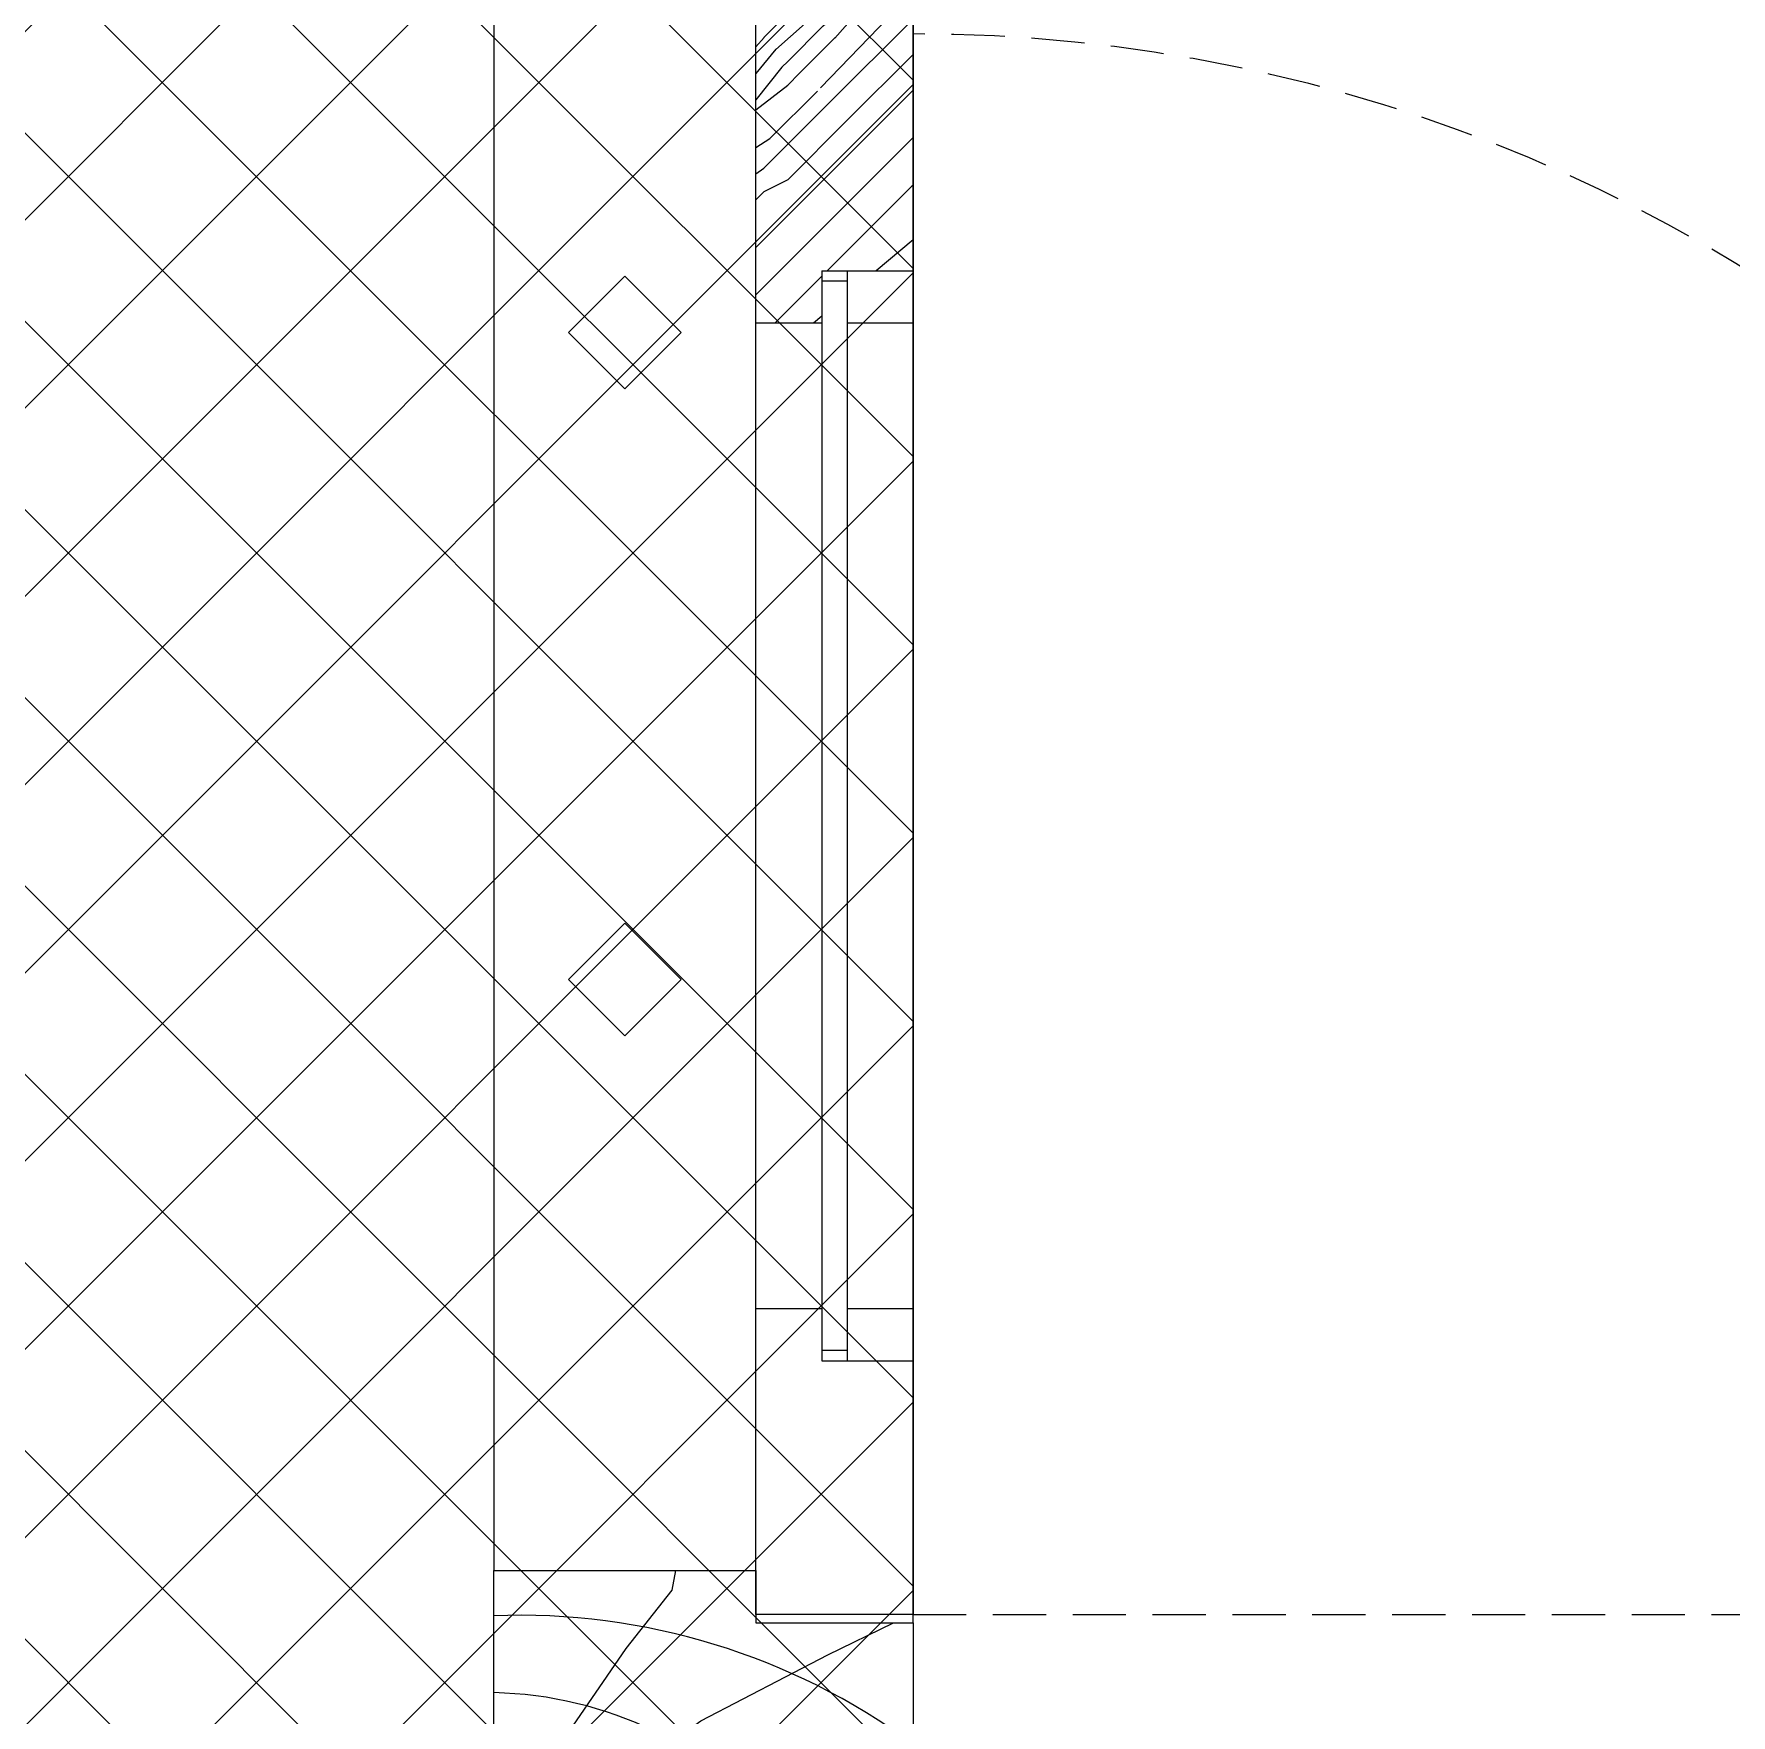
# Model space of a CAD drawing. Header units: metres. Extents: x -16 to 65907, y -5261 to 15511.
# Drawn here: x 18680.24 to 18720.73, y 4610.44 to 4650.54 of the extents above; entities that cross this region are included whole.
import ezdxf

# ---------------------------------------------------------------- set-up
doc = ezdxf.new("R2010")
doc.units = ezdxf.units.M
doc.linetypes.add('DASHED', pattern=[19.049999999999997, 12.7, -6.35])
for name, color, linetype in [('BC-DIMENSION', 8, 'Continuous'), ('BC-GREYCOLOR', 8, 'Continuous'), ('BC-HATCH', 8, 'Continuous'), ('BC-JOINERY', 93, 'Continuous'), ('BC-WHITECOLOR', 7, 'Continuous')]:
    doc.layers.add(name, color=color, linetype=linetype)

# ---------------------------------------------------------------- blocks, each defined once
blk = doc.blocks.new('BC-JN-FRAME-SIDE')
at = {"layer": 'BC-HATCH'}
for points in [[(0, -3.869422019608464), (-1.059480816205905, -2.289832439077145), (-2.662863268902584, -0.06291236589277105), (-4.236553453949455, 2.965698933638123), (-5, 4.53750064608721)], [(-0.009745613133418374, -5), (-1.623633901413996, -3.74475355355753), (-4.38501479216211, -1.844448424440998), (-5.780551371361071, -0.7458345216691669), (-6.25, -0.6604802255533286)]]:
    blk.add_lwpolyline(points, dxfattribs=at)
for centre, radius, start, end in [((10.74891818470496, -4.398558543003674), 15.93041491976079, 143.8447123978933, 182.1636755238791), ((5.97501315784757, -5.203664711301826), 9.312683969915357, 129.9111920759715, 178.7468640817607), ((2.647475653735455, -5.732592206475601), 4.29762062523463, 128.0270103061608, 170.1851666807064)]:
    blk.add_arc(centre, radius, start, end, dxfattribs=at)
at = {"layer": 'BC-JOINERY'}
for p, q in [((-5, 1.25), (-5, 5)), ((-5, 5), (0, 5)), ((0, 5), (0, -5)), ((-6.25, -5), (-6.25, 1.25)), ((-6.25, 1.25), (-5, 1.25)), ((0, -5), (-6.25, -5))]:
    blk.add_line(p, q, dxfattribs=at)

msp = doc.modelspace()

# ---------------------------------------------------------------- hatches: boundary and pattern name
at = {"layer": 'BC-DIMENSION', "linetype": 'Continuous'}
h = msp.add_hatch(dxfattribs=at)
h.set_pattern_fill('ANSI37', color=256, style=0)
h.set_pattern_definition([(45, (-2182.322463859509, 7235.693823972122), (-2.245064030267288, 2.245064030267288), []), (135, (-2182.322463859509, 7235.693823972122), (-2.245064030267288, -2.245064030267288), [])])
h.paths.add_polyline_path([(18678.21325200211, 4694.646478359503), (18701.21325200212, 4694.646478359503), (18701.21325200212, 4567.636732746362), (18574.21325200211, 4567.636732746362), (18574.21325200211, 4590.636732746362), (18678.21325200212, 4590.636732746359)])
at = {"layer": 'BC-HATCH'}
h = msp.add_hatch(dxfattribs=at)
h.set_pattern_fill('WOOD-F5', color=256, scale=20, angle=45, style=0, pattern_type=2)
h.set_pattern_definition([(227.489553, (18695.20051030239, 4675.992576869084), (-296.9848477444287, -325.2691197205207), [4.6043458, -455.8302316]), (226.974934, (18696.47330250852, 4676.69968365027), (-381.8376618886393, -410.1219331054887), [5.8034472, -574.5412777999999]), (45, (18693.3620326713, 4668.497244988505), (-14.14213562373095, 14.14213562373095), [10.2, -9.8]), (45, (18694.21056080873, 4673.305571100574), (-14.14213562373095, 14.14213562373095), [2.8, -17.2]), (45, (18694.35198216496, 4672.598464319387), (-14.14213562373095, 14.14213562373095), [3.2, -16.8]), (225, (18697.60467335842, 4675.002627375422), (14.14213562373095, -14.14213562373095), [2.600000000000001, -17.4]), (225, (18700.00883641445, 4676.275419581557), (14.14213562373095, -14.14213562373095), [11, -9.000000000000002]), (227.726311, (18701.14020726435, 4670.052879907115), (-268.7005767581263, -296.9848480770146), [4.2047592, -416.2711616]), (225, (18701.14020726435, 4675.144048731659), (14.14213562373095, -14.14213562373095), [7.800000000000002, -12.2]), (38.65980799999998, (18699.16030827703, 4671.467093469489), (14.14213556441706, 14.14213556392356), [1.811076999999998, -179.2966257999997]), (231.340192, (18700.5745218394, 4672.598464319387), (-98.99494869709343, -127.2792210475374), [1.811077, -179.2966258]), (220.0302589999999, (18701.84731404554, 4674.436941950472), (-183.8477637511518, -155.5634909558215), [4.617358599999999, -457.1184965999999]), (229.969741, (18702.41299947049, 4673.871256525524), (-141.421355448959, -169.7056282325827), [4.61735859999999, -457.1184965999993]), (49.398705, (18699.58457234574, 4669.345773125929), (155.5634929193706, 183.8477620847082), [5.215362, -255.5527342]), (225, (18704.67574117029, 4671.608514825727), (14.14213562373095, -14.14213562373095), [12.4, -7.600000000000001]), (45, (18700.85736455188, 4668.921509057217), (-14.14213562373095, 14.14213562373095), [4.600000000000001, -15.4]), (225, (18706.08995473266, 4670.194301263354), (14.14213562373095, -14.14213562373095), [13.2, -6.800000000000002]), (225, (18704.95858388276, 4671.325672113252), (14.14213562373095, -14.14213562373095), [7.400000000000002, -12.6]), (41.423666, (18701.7058926893, 4666.941610069895), (14.14213550304698, 14.14213579402526), [3.206243999999995, -317.4181469999994]), (225, (18706.51421880137, 4669.770037194642), (14.14213562373095, -14.14213562373095), [20, 0]), (225, (18707.07990422632, 4669.204351769692), (14.14213562373095, -14.14213562373095), [6.400000000000002, -13.6]), (45, (18701.98873540178, 4662.98181209525), (-14.14213562373095, 14.14213562373095), [4.2, -15.8]), (219.805571, (18705.80711202019, 4665.385975151285), (-14.14213565010582, -14.14213570698827), [2.209072199999995, -218.6981481999997]), (53.130102, (18705.52426930771, 4663.688918876437), (70.7106786919064, 98.99494900292399), [2.8284272, -138.5929292]), (237.528808, (18708.06985371998, 4663.971761588912), (-42.42640650936507, -70.71067837012428), [1.843908799999998, -182.5469801999997]), (237.528808, (18707.64558965127, 4664.396025657624), (-42.42640650936507, -70.71067837012428), [1.843908799999998, -182.5469801999997]), (237.528808, (18707.07990422632, 4664.961711082572), (-42.42640650936507, -70.71067837012428), [1.843908799999998, -182.5469801999997]), (36.86989799999994, (18707.64558965127, 4661.850441245352), (14.14213543258482, 14.14213572741518), [1.414213600000003, -140.0071426000003]), (218.659808, (18692.08924046517, 4672.598464319387), (-14.14213556441706, -14.14213556392356), [1.811077, -179.2966258]), (45, (18688.27086384676, 4669.062930413455), (-14.14213562373095, 14.14213562373095), [3.4, -16.6]), (40.91438299999999, (18686.1495435032, 4667.22445278237), (14.14213568043893, 14.14213557182271), [2.8071338, -277.9062432]), (45, (18683.46253773469, 4664.53744701386), (-14.14213562373095, 14.14213562373095), [3.8, -16.2]), (45, (18692.79634724635, 4673.871256525524), (-14.14213562373095, 14.14213562373095), [1.6, -18.4]), (33.69006799999999, (18691.94781910893, 4673.305571100574), (14.14213552450046, 14.14213586944231), [1.019804, -100.9605864]), (56.309932, (18693.92771809625, 4675.002627375422), (42.42640739856859, 70.71067785650412), [1.019804, -100.9605864]), (228.5763339999997, (18687.2809143531, 4666.941610069895), (-197.9899001105535, -226.2741686837732), [3.206244, -317.418147]), (41.423666, (18684.87675129706, 4664.820289726335), (14.14213550304698, 14.14213579402526), [3.206243999999995, -317.4181469999994]), (225.98776, (18692.79634724635, 4671.608514825727), (-791.9596006308531, -820.2438607116026), [11.601724, -1148.570677]), (230.194429, (18694.21056080873, 4673.305571100574), (-127.2792202930523, -155.563492105617), [2.209072199999996, -218.6981481999998]), (221.633539, (18686.29096485944, 4666.517346001184), (-14.1421356852748, -14.1421354692984), [3.4058772, -337.18185]), (219.805571, (18687.98802113429, 4667.931559563557), (-14.14213565010582, -14.14213570698827), [2.209072199999995, -218.6981481999997]), (225, (18692.51350453388, 4672.45704296315), (14.14213562373095, -14.14213562373095), [6.400000000000002, -13.6]), (45, (18684.31106587212, 4663.688918876437), (-14.14213562373095, 14.14213562373095), [1.2, -18.8]), (225, (18684.87675129706, 4664.820289726335), (14.14213562373095, -14.14213562373095), [1.2, -18.8]), (225, (18694.06913945249, 4672.032778894439), (14.14213562373095, -14.14213562373095), [12.8, -7.200000000000001]), (63.434949, (18694.06913945249, 4672.032778894439), (14.14213540241242, 42.4264069126414), [0.6324555999999989, -62.61309759999992]), (225, (18688.27086384676, 4665.385975151285), (14.14213562373095, -14.14213562373095), [4.000000000000001, -16]), (216.8698979999999, (18689.40223469666, 4666.234503288709), (-14.1421354325848, -14.14213572741519), [1.4142136, -140.0071426]), (225, (18690.95786961527, 4667.790138207319), (14.14213562373095, -14.14213562373095), [2.200000000000001, -17.8]), (230.710593, (18692.2306618214, 4669.345773125929), (-113.1370853025432, -141.4213559640995), [2.0099752, -198.9875372]), (225, (18695.48335301486, 4672.598464319387), (14.14213562373095, -14.14213562373095), [4.600000000000001, -15.4]), (243.434949, (18695.76619572734, 4673.164149744337), (-14.14213540241244, -42.4264069126414), [0.6324556000000001, -62.6130976]), (225, (18687.98802113429, 4664.254604301387), (14.14213562373095, -14.14213562373095), [3.000000000000001, -17]), (56.309932, (18691.09929097151, 4666.800188713657), (42.42640739856859, 70.71067785650412), [2.0396078, -99.9407824]), (45, (18689.40223469666, 4665.10313243881), (-14.14213562373095, 14.14213562373095), [2.4, -17.6]), (30.96375699999997, (18687.98802113429, 4664.254604301387), (14.14213545466602, 14.14213582285848), [1.6492422, -80.81287019999999]), (53.746162, (18691.80639775269, 4666.375924644945), (70.71067860473394, 98.99494901438955), [2.6305892, -260.4283394]), (45, (18690.10934147784, 4664.678868370099), (-14.14213562373095, 14.14213562373095), [2.4, -17.6]), (35.53767799999999, (18688.12944249052, 4663.264654807725), (14.14213547869319, 14.1421356743839), [2.433104999999995, -119.2221455999998]), (45, (18686.43238621567, 4661.567598532877), (-14.14213562373095, 14.14213562373095), [2.4, -17.6]), (231.709837, (18696.04903843981, 4664.113182945149), (-98.99494897180531, -127.2792208650865), [3.4234486, -338.9214068]), (221.423666, (18698.45320149585, 4666.234503288709), (-14.14213550304698, -14.14213579402525), [3.206244, -317.418147]), (228.17983, (18695.6247743711, 4669.628615838404), (-226.2741704517408, -254.5584406974933), [3.6055512, -356.9495762]), (225, (18693.22061131506, 4666.941610069895), (14.14213562373095, -14.14213562373095), [3.600000000000001, -16.4]), (218.659808, (18690.67502690279, 4664.396025657624), (-14.14213556441706, -14.14213556392356), [1.811077, -179.2966258]), (225, (18689.26081334042, 4663.264654807725), (14.14213562373095, -14.14213562373095), [3.200000000000001, -16.8]), (225, (18695.20051030239, 4667.790138207319), (14.14213562373095, -14.14213562373095), [10.6, -9.4]), (45, (18698.31178013961, 4670.052879907115), (-14.14213562373095, 14.14213562373095), [1.6, -18.4]), (225, (18699.16030827703, 4671.467093469489), (14.14213562373095, -14.14213562373095), [1.4, -18.6]), (231.340192, (18698.17035878337, 4670.477143975829), (-98.99494869709343, -127.2792210475374), [1.811077, -179.2966258]), (37.87498399999993, (18697.03898793347, 4669.062930413455), (14.14213564584415, 14.14213567775148), [1.6124516, -159.6327034]), (229.763642, (18698.31178013961, 4671.467093469489), (-141.4213553119596, -169.7056282416739), [4.8166378, -236.0152538]), (225, (18690.53360554656, 4661.991862601589), (14.14213562373095, -14.14213562373095), [3.200000000000001, -16.8]), (219.805571, (18692.2306618214, 4663.406076163962), (-14.14213565010582, -14.14213570698827), [2.209072199999995, -218.6981481999997]), (230.194429, (18693.64487538378, 4665.10313243881), (-127.2792202930523, -155.563492105617), [2.209072199999996, -218.6981481999998]), (225, (18695.76619572734, 4667.22445278237), (14.14213562373095, -14.14213562373095), [3.000000000000001, -17]), (220.2363579999997, (18699.44315098951, 4670.33572261959), (-14.14213572497522, -14.14213557230105), [4.816637799999996, -236.0152537999999]), (30.96375699999997, (18690.53360554656, 4660.86049175169), (14.14213545466602, 14.14213582285848), [1.6492422, -80.81287019999999]), (45, (18691.94781910893, 4661.709019889116), (-14.14213562373095, 14.14213562373095), [2.6, -17.4]), (49.763642, (18693.78629674001, 4663.547497520201), (141.4213553119595, 169.7056282416739), [2.408319, -238.4235726]), (45, (18695.34193165863, 4665.385975151285), (-14.14213562373095, 14.14213562373095), [1.8, -18.2]), (39.80557099999997, (18696.61472386476, 4666.65876735742), (14.14213565010583, 14.14213570698826), [2.209072199999995, -218.6981481999997]), (45, (18698.31178013961, 4668.072980919794), (-14.14213562373095, 14.14213562373095), [1.8, -18.2]), (225, (18690.53360554656, 4660.86049175169), (14.14213562373095, -14.14213562373095), [2.4, -17.6]), (225, (18697.03898793347, 4665.951660576234), (14.14213562373095, -14.14213562373095), [2.200000000000001, -17.8]), (225, (18691.66497639646, 4660.577649039215), (14.14213562373095, -14.14213562373095), [3.000000000000001, -17]), (217.874984, (18698.31178013961, 4666.941610069895), (-14.14213564584413, -14.14213567775149), [1.6124516, -159.6327034]), (49.763642, (18693.92771809625, 4662.557548026539), (141.4213553119595, 169.7056282416739), [2.408319, -238.4235726]), (45, (18692.65492589011, 4661.284755820402), (-14.14213562373095, 14.14213562373095), [1.8, -18.2]), (35.53767799999999, (18691.66497639646, 4660.577649039215), (14.14213547869319, 14.1421356743839), [1.216552599999998, -120.4386979999998]), (228.5763339999997, (18695.90761708357, 4662.840390739014), (-197.9899001105535, -226.2741686837732), [3.206244, -317.418147]), (225, (18691.38213368398, 4659.446278189317), (14.14213562373095, -14.14213562373095), [2, -18]), (48.17983, (18698.45320149585, 4666.234503288709), (226.2741704517408, 254.5584406974934), [3.6055512, -356.9495762]), (45, (18692.93776860259, 4660.436227682979), (-14.14213562373095, 14.14213562373095), [1.4, -18.6]), (32.47119199999993, (18691.38213368398, 4659.446278189317), (84.85281403911844, 56.56854209613782), [1.8439088, -182.5469802]), (225, (18693.07918995883, 4657.183536489521), (14.14213562373095, -14.14213562373095), [1.600000000000001, -18.40000000000001]), (229.763642, (18694.63482487744, 4659.022014120605), (-141.4213553119596, -169.7056282416739), [2.408319, -238.4235726]), (220.914383, (18696.756145221, 4660.86049175169), (-14.14213568043892, -14.14213557182271), [2.8071338, -277.9062432]), (232.594643, (18694.06913945249, 4659.587699545556), (-84.8528144117757, -113.1370843660633), [3.026549199999995, -299.6283697999993]), (218.659808, (18696.89756657723, 4661.850441245352), (-14.14213556441706, -14.14213556392356), [3.622154, -177.4855488]), (225, (18692.2306618214, 4658.597750051894), (14.14213562373095, -14.14213562373095), [2, -18]), (225, (18691.94781910893, 4658.880592764369), (14.14213562373095, -14.14213562373095), [2, -18]), (216.8698979999999, (18693.07918995883, 4659.729120901792), (-14.1421354325848, -14.14213572741519), [1.4142136, -140.0071426]), (53.130102, (18692.2306618214, 4658.597750051894), (70.7106786919064, 98.99494900292399), [1.4142136, -140.0071426]), (45, (18691.52355504022, 4656.476429708334), (-14.14213562373095, 14.14213562373095), [1, -19]), (45, (18696.89756657723, 4661.850441245352), (-14.14213562373095, 14.14213562373095), [2, -18]), (231.709837, (18699.72599370198, 4666.093081932472), (-98.99494897180531, -127.2792208650865), [3.4234486, -338.9214068]), (216.8698979999999, (18697.18040928971, 4662.98181209525), (-14.1421354325848, -14.14213572741519), [4.242640600000001, -137.1787156]), (225, (18697.60467335842, 4663.406076163962), (14.14213562373095, -14.14213562373095), [0.6000000000000001, -19.4]), (47.29060999999999, (18698.31178013961, 4663.264654807725), (325.2691196162383, 353.5533904078278), [5.003998399999991, -495.3958417999993]), (225, (18697.03898793347, 4659.163435476844), (14.14213562373095, -14.14213562373095), [5.800000000000001, -14.2]), (47.489553, (18699.44315098951, 4661.284755820402), (296.9848477444287, 325.2691197205208), [4.6043458, -455.8302316]), (41.423666, (18697.03898793347, 4659.163435476844), (14.14213550304698, 14.14213579402526), [3.206243999999995, -317.4181469999994]), (45, (18693.50345402754, 4654.496530721012), (-14.14213562373095, 14.14213562373095), [5.600000000000001, -14.4]), (49.085617, (18700.15025777069, 4660.86049175169), (169.7056267532564, 197.9898994175287), [2.807133799999995, -277.9062431999994]), (41.82017000000004, (18697.46325200218, 4658.456328695657), (14.14213554133512, 14.14213561619585), [3.6055512, -356.9495762]), (225, (18697.60467335842, 4657.466379201996), (14.14213562373095, -14.14213562373095), [2.200000000000001, -17.8]), (49.085617, (18694.21056080873, 4653.789423939826), (169.7056267532564, 197.9898994175287), [2.807133799999995, -277.9062431999994]), (223.0908479999999, (18701.98873540178, 4661.567598532877), (-14.14213556415515, -14.14213576848253), [6.003332399999998, -594.3299083999998]), (231.340192, (18703.12010625168, 4662.98181209525), (-98.99494869709343, -127.2792210475374), [1.811077, -179.2966258]), (225, (18704.11005574534, 4663.971761588912), (14.14213562373095, -14.14213562373095), [1.4, -18.6]), (38.65980799999998, (18704.39289845781, 4663.688918876437), (14.14213556441706, 14.14213556392356), [1.811076999999998, -179.2966257999997]), (231.340192, (18705.80711202019, 4664.820289726335), (-98.99494869709343, -127.2792210475374), [1.811077, -179.2966258]), (37.87498399999993, (18702.27157811425, 4661.284755820402), (14.14213564584415, 14.14213567775148), [1.6124516, -159.6327034]), (231.340192, (18703.40294896415, 4662.698969382775), (-98.99494869709343, -127.2792210475374), [1.811077, -179.2966258]), (225, (18704.39289845781, 4663.688918876437), (14.14213562373095, -14.14213562373095), [1.4, -18.6]), (45, (18703.54437032039, 4662.274705314064), (-14.14213562373095, 14.14213562373095), [1.6, -18.4]), (45, (18703.54437032039, 4661.709019889116), (-14.14213562373095, 14.14213562373095), [2.8, -17.2]), (38.99099399999997, (18700.5745218394, 4659.304856833081), (155.5634919258762, 127.2792204160911), [3.8209946, -378.2784688]), (45, (18698.17035878337, 4656.900693777045), (-14.14213562373095, 14.14213562373095), [3.4, -16.6]), (33.69006799999999, (18697.32183064595, 4656.335008352097), (14.14213552450046, 14.14213586944231), [1.019804, -100.9605864]), (45, (18696.19045979605, 4655.203637502199), (-14.14213562373095, 14.14213562373095), [1.6, -18.4]), (49.763642, (18694.63482487744, 4653.365159871114), (141.4213553119595, 169.7056282416739), [2.408319, -238.4235726]), (45, (18696.756145221, 4654.072266652301), (-14.14213562373095, 14.14213562373095), [1.6, -18.4]), (225, (18697.60467335842, 4655.486480214674), (14.14213562373095, -14.14213562373095), [1.4, -18.6]), (231.340192, (18696.61472386476, 4654.496530721012), (-98.99494869709343, -127.2792210475374), [1.811077, -179.2966258]), (37.87498399999993, (18695.48335301486, 4653.082317158639), (14.14213564584415, 14.14213567775148), [1.6124516, -159.6327034]), (236.309932, (18696.19045979605, 4654.637952077249), (-42.4264073985686, -70.7106778565041), [2.0396078, -99.9407824]), (35.53767799999999, (18697.32183064595, 4655.769322927147), (14.14213547869319, 14.1421356743839), [1.216552599999998, -120.4386979999998]), (225, (18700.29167912693, 4658.456328695657), (14.14213562373095, -14.14213562373095), [2.800000000000001, -17.2]), (33.69006799999999, (18707.78701100751, 4661.143334464165), (14.14213552450046, 14.14213586944231), [1.019804, -100.9605864]), (56.309932, (18706.08995473266, 4659.163435476844), (42.42640739856859, 70.71067785650412), [1.019804, -100.9605864]), (45, (18706.65564015761, 4660.011963614267), (-14.14213562373095, 14.14213562373095), [1.6, -18.4]), (51.709837, (18698.87746556456, 4654.213688008537), (98.99494897180537, 127.2792208650865), [3.4234486, -338.9214068]), (45, (18700.99878590812, 4656.900693777045), (-14.14213562373095, 14.14213562373095), [0.6, -19.4]), (36.86989799999994, (18701.42304997683, 4657.324957845759), (14.14213543258482, 14.14213572741518), [4.242640600000009, -137.1787156000003]), (231.340192, (18704.81716252652, 4659.870542258031), (-98.99494869709343, -127.2792210475374), [1.811077, -179.2966258]), (45, (18696.61472386476, 4651.385260883791), (-14.14213562373095, 14.14213562373095), [10, -10]), (45, (18696.33188115228, 4651.668103596266), (-14.14213562373095, 14.14213562373095), [3.6, -16.4]), (45, (18696.04903843981, 4651.950946308741), (-14.14213562373095, 14.14213562373095), [3.2, -16.8]), (51.34019200000001, (18698.31178013961, 4654.213688008537), (98.99494869709343, 127.2792210475374), [3.622154, -177.4855488]), (45, (18700.5745218394, 4657.042115133284), (-14.14213562373095, 14.14213562373095), [1, -19]), (51.34019200000001, (18697.8875160709, 4654.637952077249), (98.99494869709343, 127.2792210475374), [3.622154, -177.4855488]), (45, (18695.6247743711, 4652.375210377452), (-14.14213562373095, 14.14213562373095), [3.2, -16.8]), (45, (18700.15025777069, 4657.466379201996), (-14.14213562373095, 14.14213562373095), [1, -19]), (37.14668699999997, (18700.85736455188, 4658.173485983182), (353.5533890924362, 268.7005786681279), [5.8549124, -579.6363342]), (45, (18705.52426930771, 4661.709019889116), (-14.14213562373095, 14.14213562373095), [1.6, -18.4]), (225, (18707.07990422632, 4662.4161266703), (14.14213562373095, -14.14213562373095), [1.8, -18.2]), (36.86989799999994, (18701.28162862059, 4657.749221914471), (14.14213543258482, 14.14213572741518), [5.656854200000009, -135.7645020000003]), (231.340192, (18699.0188869208, 4656.617851064572), (-98.99494869709343, -127.2792210475374), [1.811077, -179.2966258]), (38.65980799999998, (18697.60467335842, 4655.486480214674), (14.14213556441706, 14.14213556392356), [1.811076999999998, -179.2966257999997]), (225, (18697.32183064595, 4655.769322927147), (14.14213562373095, -14.14213562373095), [1.600000000000001, -18.40000000000001]), (38.41805499999996, (18700.29167912693, 4658.456328695657), (141.4213568554944, 113.1370841912349), [5.23450099999999, -518.2155921999987]), (45, (18704.39289845781, 4661.709019889116), (-14.14213562373095, 14.14213562373095), [2.4, -17.6]), (225, (18704.95858388276, 4658.880592764369), (14.14213562373095, -14.14213562373095), [11.2, -8.800000000000002]), (53.130102, (18704.95858388276, 4658.880592764369), (70.7106786919064, 98.99494900292399), [1.4142136, -140.0071426]), (45, (18705.80711202019, 4660.011963614267), (-14.14213562373095, 14.14213562373095), [2.6, -17.4]), (228.17983, (18697.60467335842, 4678.679582637592), (-226.2741704517408, -254.5584406974933), [3.6055512, -356.9495762]), (230.194429, (18697.8875160709, 4678.396739925117), (-127.2792202930523, -155.563492105617), [2.209072199999996, -218.6981481999998]), (45, (18698.17035878337, 4677.548211787694), (-14.14213562373095, 14.14213562373095), [0.4, -19.6]), (45, (18698.02893742713, 4677.972475856405), (-14.14213562373095, 14.14213562373095), [0.2, -19.8]), (231.340192, (18698.02893742713, 4677.972475856405), (-98.99494869709343, -127.2792210475374), [1.811077, -179.2966258]), (37.87498399999993, (18696.89756657723, 4676.558262294032), (14.14213564584415, 14.14213567775148), [1.6124516, -159.6327034]), (45, (18697.74609471466, 4676.275419581557), (-14.14213562373095, 14.14213562373095), [1.6, -18.4]), (32.47119199999993, (18696.19045979605, 4675.285470087897), (84.85281403911844, 56.56854209613782), [1.8439088, -182.5469802]), (225, (18699.16030827703, 4677.123947718982), (14.14213562373095, -14.14213562373095), [2.200000000000001, -17.8]), (35.53767799999999, (18696.61472386476, 4674.861206019185), (14.14213547869319, 14.1421356743839), [1.216552599999998, -120.4386979999998]), (206.5650509999999, (18698.17035878337, 4675.285470087897), (-14.14213566668554, -14.14213566871305), [0.6324556000000002, -62.61309760000001]), (225, (18699.58457234574, 4676.69968365027), (14.14213562373095, -14.14213562373095), [2, -18]), (225, (18703.68579167663, 4672.598464319387), (14.14213562373095, -14.14213562373095), [3.600000000000001, -16.4]), (45, (18704.11005574534, 4669.062930413455), (-14.14213562373095, 14.14213562373095), [2.2, -17.8]), (49.763642, (18706.08995473266, 4666.800188713657), (141.4213553119595, 169.7056282416739), [2.408319, -238.4235726]), (36.86989799999994, (18704.95858388276, 4665.951660576234), (14.14213543258482, 14.14213572741518), [1.414213600000003, -140.0071426000003]), (225, (18708.35269643246, 4667.931559563557), (14.14213562373095, -14.14213562373095), [3.600000000000001, -16.4]), (45, (18707.22132558256, 4665.951660576234), (-14.14213562373095, 14.14213562373095), [2.2, -17.8]), (45, (18708.06985371998, 4663.971761588912), (-14.14213562373095, 14.14213562373095), [3, -17]), (234.462322, (18708.77696050117, 4664.113182945149), (-56.56854280022826, -84.8528136258385), [1.2165526, -120.438698]), (35.53767799999999, (18708.06985371998, 4663.123233451487), (14.14213547869319, 14.1421356743839), [1.216552599999998, -120.4386979999998]), (45, (18708.77696050117, 4664.113182945149), (-14.14213562373095, 14.14213562373095), [2.4, -17.6]), (45, (18709.05980321364, 4663.830340232674), (-14.14213562373095, 14.14213562373095), [2.4, -17.6]), (45, (18707.64558965127, 4664.396025657624), (-14.14213562373095, 14.14213562373095), [3, -17]), (45, (18707.07990422632, 4664.961711082572), (-14.14213562373095, 14.14213562373095), [3, -17]), (225, (18711.1811235572, 4665.10313243881), (14.14213562373095, -14.14213562373095), [3.400000000000001, -16.6])])
h.paths.add_polyline_path([(18701.21325200218, 4651.736732746363), (18701.21325200218, 4657.386732746361), (18699.63825200218, 4657.386732746362), (18699.03825200218, 4657.386732746361), (18699.03825200218, 4658.636732746361), (18697.46325200218, 4658.636732746361), (18697.46325200218, 4651.136732746363), (18697.46325200218, 4650.536732746366), (18698.71325200218, 4650.536732746366), (18699.96325200218, 4651.736732746363)])
h.paths.add_polyline_path([(18701.21325200215, 4644.886732746362), (18701.21325200218, 4651.136732746362), (18701.21325200214, 4651.736732746363), (18699.96325200218, 4651.736732746363), (18698.71325200218, 4650.536732746366), (18697.46325200218, 4650.536732746366), (18697.46325200217, 4643.636732746365), (18699.03825200217, 4643.636732746365), (18699.03825200217, 4644.886732746366), (18699.63825200217, 4644.886732746366)])

# ---------------------------------------------------------------- linework, layer by layer
at = {"layer": 'BC-GREYCOLOR', "linetype": 'DASHED', "ltscale": 0.1}
msp.add_line((18701.21325200213, 4612.836732746367), (18739.11272429393, 4612.836732746341), dxfattribs=at)
msp.add_arc((18701.21325200208, 4612.636732746366), 37.89999999999782, 0.3023538017441911, 89.99999999988451, dxfattribs=at)
at = {"layer": 'BC-JOINERY'}
for p, q in [((18699.03825200217, 4644.886732746366), (18699.63825200217, 4644.886732746366)), ((18699.63825200217, 4644.636732746366), (18699.03825200217, 4644.636732746366)), ((18699.63825200217, 4644.886732746366), (18701.21325200217, 4644.886732746362)), ((18699.63825200213, 4619.136732746366), (18699.03825200213, 4619.136732746366)), ((18699.03825200213, 4618.886732746366), (18699.63825200213, 4618.886732746366)), ((18699.63825200213, 4618.886732746366), (18701.21325200213, 4618.886732746362))]:
    msp.add_line(p, q, dxfattribs=at)
for points in [[(18699.03825200217, 4643.636732746366), (18697.46325200217, 4643.636732746366), (18697.46325200218, 4651.136732746366)], [(18701.21325200218, 4651.136732746362), (18701.21325200217, 4643.636732746362), (18699.63825200217, 4643.636732746366)], [(18699.63825200214, 4620.136732746366), (18701.21325200213, 4620.136732746362), (18701.21325200213, 4612.836732746363), (18697.46325200213, 4612.836732746367), (18697.46325200213, 4620.136732746366), (18699.03825200214, 4620.136732746366)]]:
    msp.add_lwpolyline(points, dxfattribs=at)
at = {"layer": 'BC-WHITECOLOR'}
for p, q in [((18701.21325200212, 4612.636732746366), (18701.21325200212, 4689.646478359503)), ((18691.21325200212, 4688.396478359503), (18691.21325200212, 4613.886732746366)), ((18699.03825200217, 4644.886732746366), (18699.03825200213, 4618.886732746366)), ((18699.63825200217, 4644.886732746366), (18699.63825200213, 4618.886732746366)), ((18697.46325200213, 4620.136732746366), (18697.46325200217, 4643.636732746366)), ((18701.21325200217, 4643.636732746362), (18701.21325200213, 4620.136732746362))]:
    msp.add_line(p, q, dxfattribs=at)
for points in [[(18695.68175488639, 4643.418018325086), (18694.33825200214, 4644.761521209343), (18692.99474911788, 4643.418018325089), (18694.33825200214, 4642.074515440835)], [(18695.68175488638, 4627.980612556576), (18694.33825200213, 4629.324115440834), (18692.99474911788, 4627.98061255658), (18694.33825200213, 4626.637109672326)]]:
    msp.add_lwpolyline(points, close=True, dxfattribs=at)

# ---------------------------------------------------------------- block references
at = {"layer": 'BC-JOINERY', "rotation": 270}
msp.add_blockref('BC-JN-FRAME-SIDE', (18696.21325200212, 4607.636732746366), dxfattribs=at)

doc.saveas('drawing.dxf')
